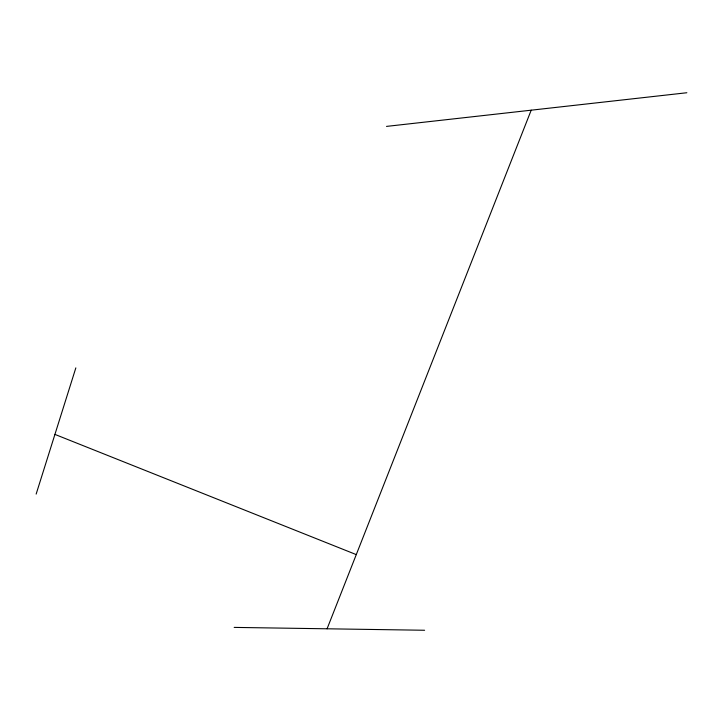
<?xml version="1.0" encoding="UTF-8"?>
<svg xmlns="http://www.w3.org/2000/svg" width="723" height="723" viewBox="0 0 723 723"><rect width="100%" height="100%" fill="white"/><g stroke="black" fill="none" stroke-linecap="round" stroke-linejoin="round"><path stroke-width="1.08" d="M36.15 494.089L75.843 367.88M327.076 628.793L531.197 110.185M386.507 126.398L686.85 92.743M234.171 627.401L424.618 630.257M54.921 434.396L356.276 554.604"/></g></svg>
